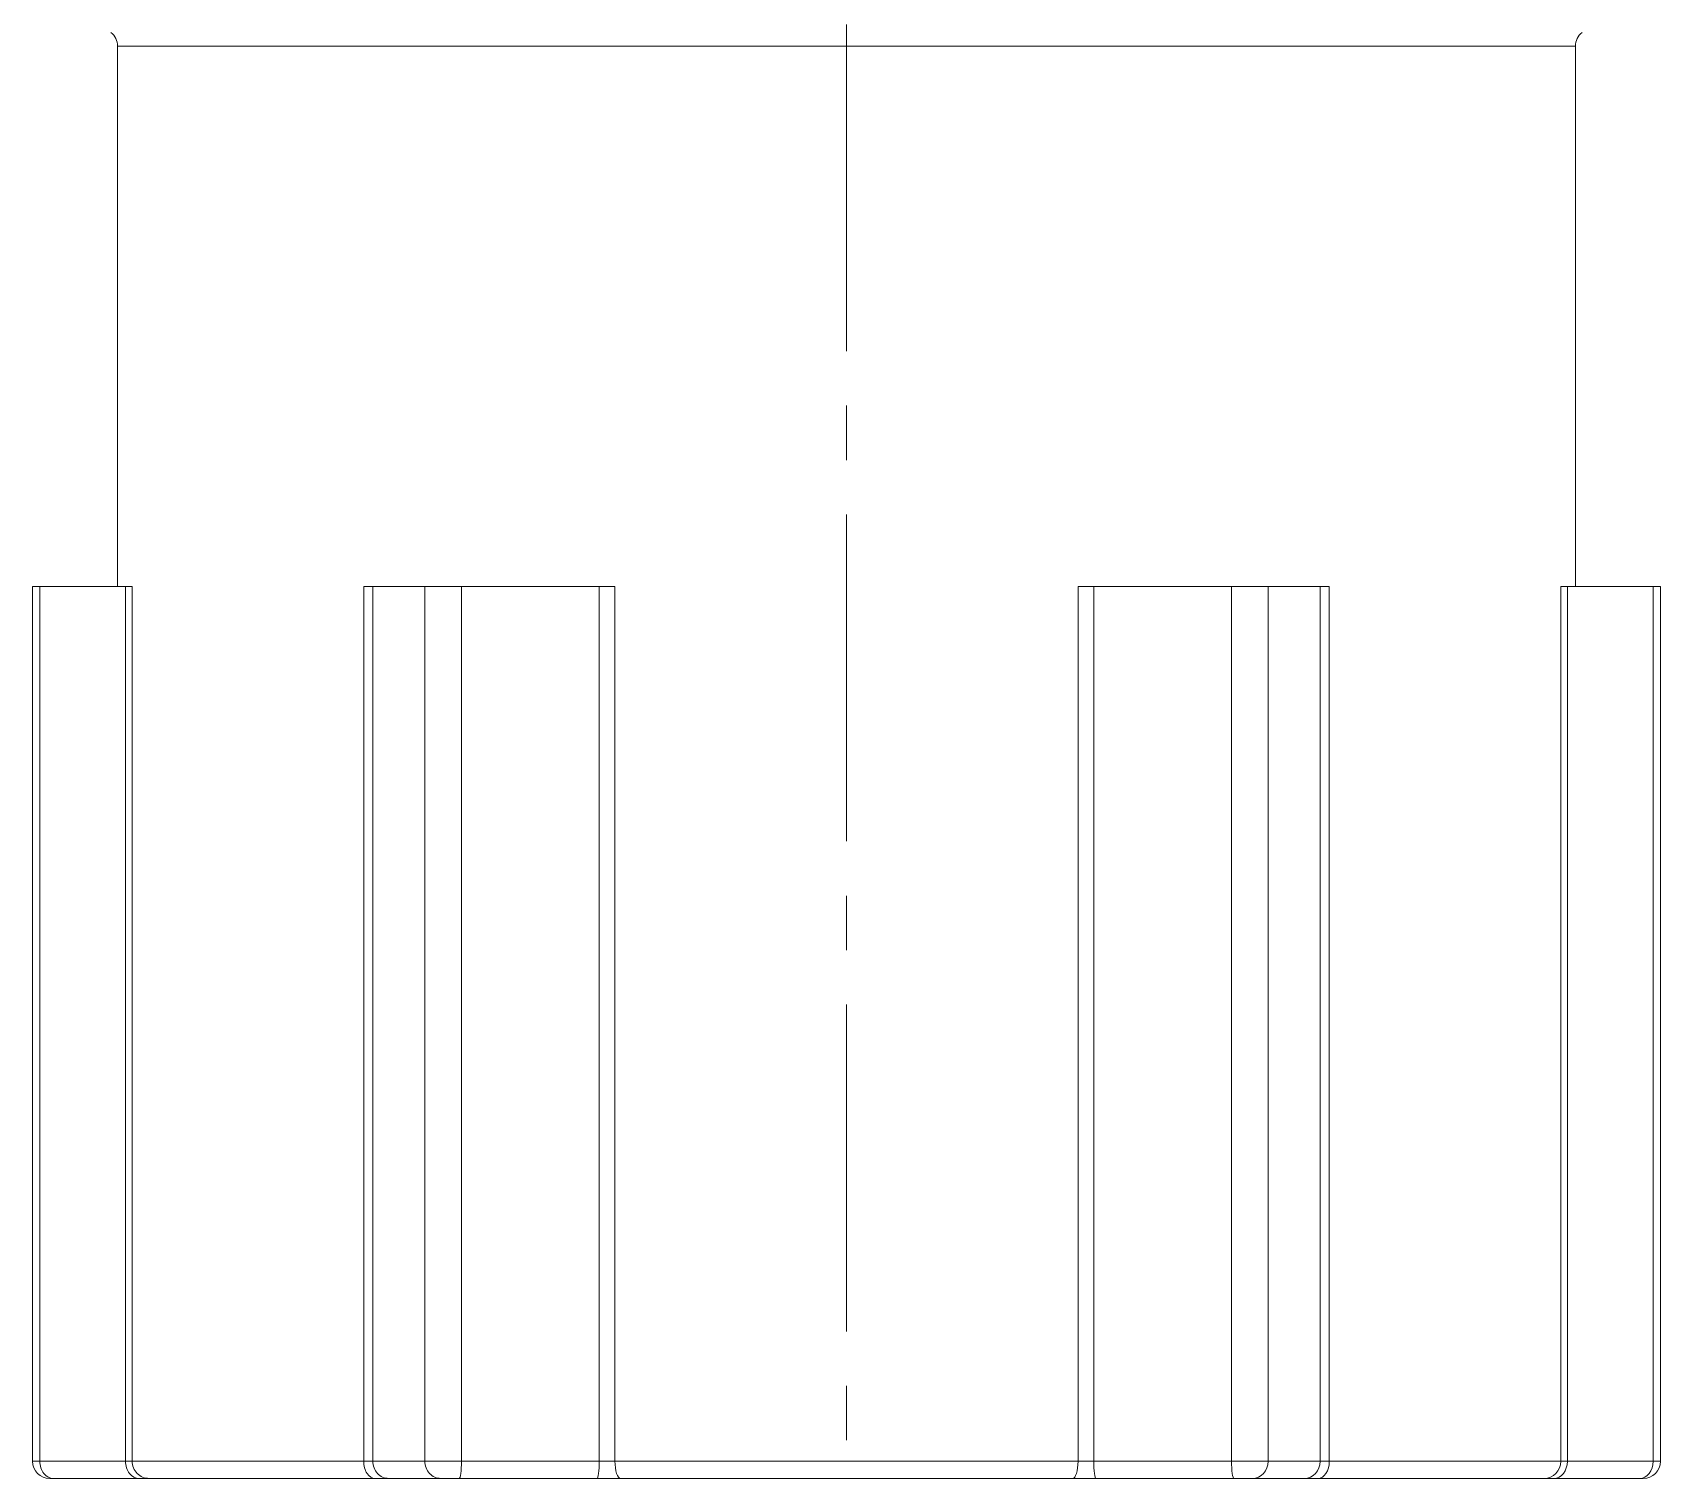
# Model space of a CAD drawing. Header units: millimetres. Extents: x 12315 to 13156, y 3748 to 4343.
# Drawn here: x 12600.1 to 12647.56, y 3917.26 to 3959.41 of the extents above; entities that cross this region are included whole.
import ezdxf

# ---------------------------------------------------------------- set-up
doc = ezdxf.new("R2010")
doc.units = ezdxf.units.MM
doc.linetypes.add('CENTER2', pattern=[28.575, 19.05, -3.175, 3.175, -3.175])
doc.linetypes.add('CENTERX2', pattern=[101.6, 63.5, -12.7, 12.7, -12.7])
doc.layers.add('CENTER', color=1, linetype='CENTERX2', lineweight=15)

msp = doc.modelspace()

# ---------------------------------------------------------------- linework, layer by layer
at = {"linetype": 'Continuous', "lineweight": 13}
for p, q in [((12645.084, 3959.01), (12602.584, 3959.01)), ((12600.316, 3917.756), (12600.316, 3943.256)), ((12602.817, 3917.756), (12602.817, 3943.256)), ((12603.009, 3917.756), (12603.009, 3943.256)), ((12609.759, 3943.256), (12609.759, 3917.756)), ((12610.024, 3943.256), (12610.024, 3917.756)), ((12611.541, 3917.756), (12611.541, 3943.256)), ((12612.609, 3917.756), (12612.609, 3943.256)), ((12616.626, 3917.756), (12616.626, 3943.256)), ((12617.084, 3917.756), (12617.084, 3943.256)), ((12630.584, 3943.256), (12630.584, 3917.756)), ((12631.041, 3943.256), (12631.041, 3917.756)), ((12635.059, 3917.756), (12635.059, 3943.256)), ((12636.126, 3917.756), (12636.126, 3943.256)), ((12637.644, 3917.756), (12637.644, 3943.256)), ((12637.909, 3917.756), (12637.909, 3943.256)), ((12644.659, 3943.256), (12644.659, 3917.756)), ((12644.851, 3943.256), (12644.851, 3917.756)), ((12647.352, 3917.756), (12647.352, 3943.256)), ((12600.104, 3917.756), (12600.316, 3917.756)), ((12600.316, 3917.756), (12602.817, 3917.756)), ((12602.817, 3917.756), (12603.009, 3917.756)), ((12603.009, 3917.756), (12609.759, 3917.756)), ((12609.759, 3917.756), (12610.024, 3917.756)), ((12610.024, 3917.756), (12611.541, 3917.756)), ((12611.541, 3917.756), (12612.609, 3917.756)), ((12612.609, 3917.756), (12616.626, 3917.756)), ((12616.626, 3917.756), (12617.084, 3917.756)), ((12617.084, 3917.756), (12630.584, 3917.756)), ((12630.584, 3917.756), (12631.041, 3917.756)), ((12631.041, 3917.756), (12635.059, 3917.756)), ((12635.059, 3917.756), (12636.126, 3917.756)), ((12636.126, 3917.756), (12637.644, 3917.756)), ((12637.644, 3917.756), (12637.909, 3917.756)), ((12637.909, 3917.756), (12644.659, 3917.756)), ((12644.659, 3917.756), (12644.851, 3917.756)), ((12644.851, 3917.756), (12647.352, 3917.756)), ((12647.564, 3917.756), (12647.352, 3917.756))]:
    msp.add_line(p, q, dxfattribs=at)
at = {"linetype": 'Continuous', "lineweight": 18}
for p, q in [((12602.584, 3959.01), (12602.584, 3943.256)), ((12645.084, 3959.01), (12645.084, 3943.256)), ((12600.104, 3943.256), (12600.104, 3917.756)), ((12600.316, 3943.256), (12600.104, 3943.256)), ((12602.817, 3943.256), (12600.316, 3943.256)), ((12602.817, 3943.256), (12603.009, 3943.256)), ((12609.759, 3943.256), (12610.024, 3943.256)), ((12611.541, 3943.256), (12610.024, 3943.256)), ((12611.541, 3943.256), (12612.609, 3943.256)), ((12616.626, 3943.256), (12612.609, 3943.256)), ((12616.626, 3943.256), (12617.084, 3943.256)), ((12630.584, 3943.256), (12631.041, 3943.256)), ((12635.059, 3943.256), (12631.041, 3943.256)), ((12635.059, 3943.256), (12636.126, 3943.256)), ((12637.644, 3943.256), (12636.126, 3943.256)), ((12637.644, 3943.256), (12637.909, 3943.256)), ((12644.659, 3943.256), (12644.851, 3943.256)), ((12647.352, 3943.256), (12644.851, 3943.256)), ((12647.564, 3943.256), (12647.352, 3943.256)), ((12647.564, 3917.756), (12647.564, 3943.256)), ((12600.71, 3917.256), (12600.604, 3917.256)), ((12600.71, 3917.256), (12603.21, 3917.256)), ((12603.21, 3917.256), (12603.499, 3917.256)), ((12603.499, 3917.256), (12610.09, 3917.256)), ((12610.09, 3917.256), (12610.488, 3917.256)), ((12610.488, 3917.256), (12612.005, 3917.256)), ((12612.005, 3917.256), (12612.539, 3917.256)), ((12612.539, 3917.256), (12616.556, 3917.256)), ((12616.556, 3917.256), (12617.243, 3917.256)), ((12617.243, 3917.256), (12630.425, 3917.256)), ((12630.425, 3917.256), (12631.111, 3917.256)), ((12631.111, 3917.256), (12635.129, 3917.256)), ((12635.129, 3917.256), (12635.663, 3917.256)), ((12635.663, 3917.256), (12637.18, 3917.256)), ((12637.18, 3917.256), (12637.578, 3917.256)), ((12637.578, 3917.256), (12644.169, 3917.256)), ((12644.169, 3917.256), (12644.457, 3917.256)), ((12644.457, 3917.256), (12646.958, 3917.256)), ((12647.064, 3917.256), (12646.958, 3917.256))]:
    msp.add_line(p, q, dxfattribs=at)
for centre, start, end in [((12602.084, 3959.01), 0, 52.4314), ((12645.584, 3959.01), 127.5686, 180), ((12600.604, 3917.756), 180, 270), ((12647.064, 3917.756), 270, 0)]:
    msp.add_arc(centre, 0.5, start, end, dxfattribs=at)
at = {"linetype": 'Continuous', "lineweight": 13}
for centre, ratio, start_param, end_param in [((12600.71, 3917.756), 0.787559, 1.570796, 3.141593), ((12603.21, 3917.756), 0.787559, 1.570796, 3.141593), ((12603.499, 3917.756), 0.979996, 1.570796, 3.141593), ((12610.09, 3917.756), 0.66235, 1.570796, 3.141593), ((12610.488, 3917.756), 0.927458, 1.570796, 3.141593), ((12612.005, 3917.756), 0.927458, 1.570796, 3.141593), ((12612.539, 3917.756), 0.139899, 3.141593, 4.712389), ((12616.556, 3917.756), 0.139899, 3.141593, 4.712389), ((12617.243, 3917.756), 0.317646, 1.570796, 3.141593), ((12630.425, 3917.756), 0.317646, 3.141593, 4.712389), ((12631.111, 3917.756), 0.139899, 1.570796, 3.141593), ((12635.129, 3917.756), 0.139899, 1.570796, 3.141593), ((12635.663, 3917.756), 0.927458, 3.141593, 4.712389), ((12637.18, 3917.756), 0.927458, 3.141593, 4.712389), ((12637.578, 3917.756), 0.66235, 3.141593, 4.712389), ((12644.169, 3917.756), 0.979996, 3.141593, 4.712389), ((12644.457, 3917.756), 0.787559, 3.141593, 4.712389), ((12646.958, 3917.756), 0.787559, 3.141593, 4.712389)]:
    msp.add_ellipse(centre, major_axis=(0, 0.5), ratio=ratio, start_param=start_param, end_param=end_param, dxfattribs=at)
at = {"layer": 'CENTER', "color": 1, "linetype": 'CENTER2', "ltscale": 0.5}
msp.add_line((12623.834, 3907.256), (12623.834, 4179.256), dxfattribs=at)

doc.saveas('drawing.dxf')
